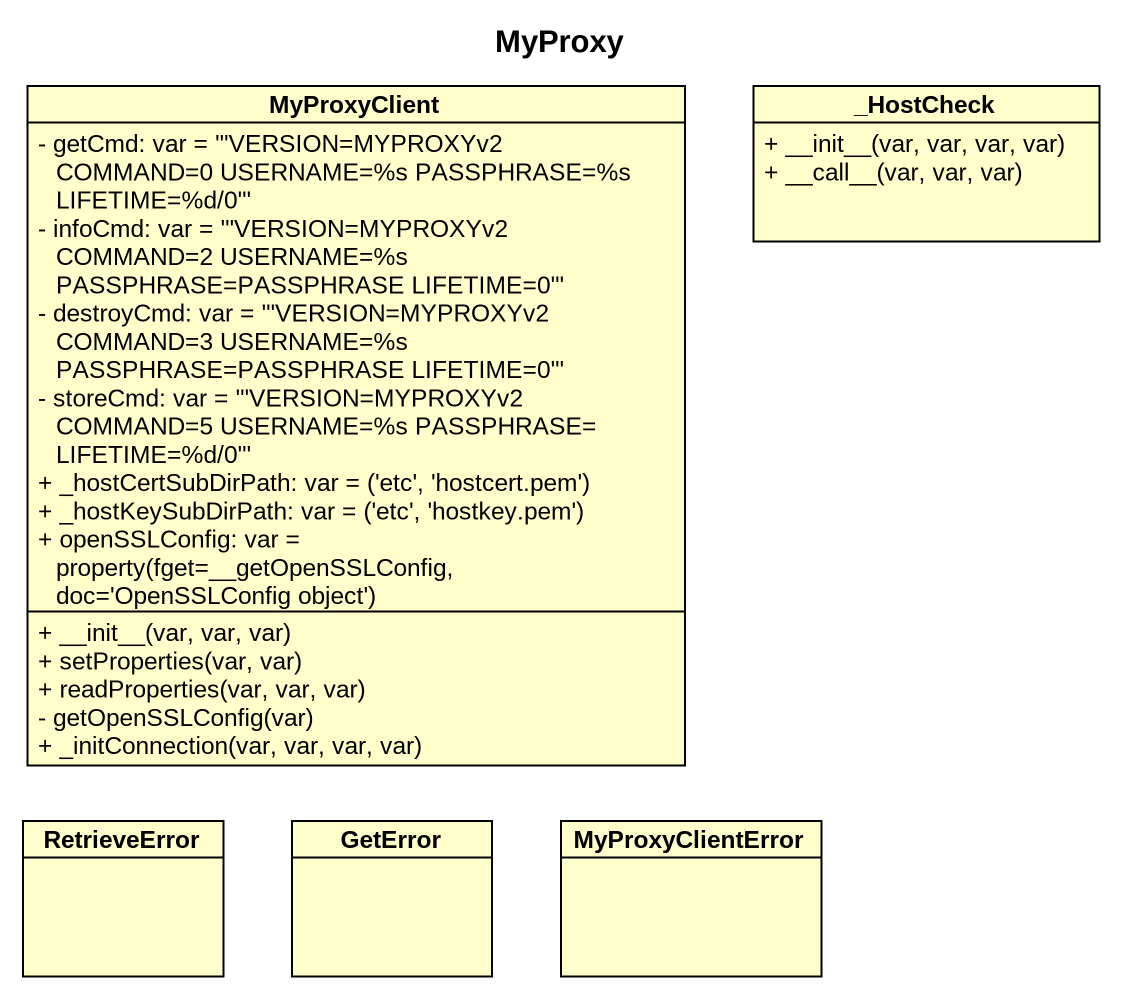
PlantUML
@startuml
title MyProxy
hide circle
hide empty members
skinparam classAttributeIconSize 0
class MyProxyClient {
  - getCmd: var = '''VERSION=MYPROXYv2 COMMAND=0 USERNAME=%s PASSPHRASE=%s LIFETIME=%d/0'''
  - infoCmd: var = '''VERSION=MYPROXYv2 COMMAND=2 USERNAME=%s PASSPHRASE=PASSPHRASE LIFETIME=0'''
  - destroyCmd: var = '''VERSION=MYPROXYv2 COMMAND=3 USERNAME=%s PASSPHRASE=PASSPHRASE LIFETIME=0'''
  - storeCmd: var = '''VERSION=MYPROXYv2 COMMAND=5 USERNAME=%s PASSPHRASE= LIFETIME=%d/0'''
  {field} + _hostCertSubDirPath: var = ('etc', 'hostcert.pem')
  {field} + _hostKeySubDirPath: var = ('etc', 'hostkey.pem')
  {field} + openSSLConfig: var = property(fget=__getOpenSSLConfig, doc='OpenSSLConfig object')
  + ~__init~__(var, var, var)
  + setProperties(var, var)
  + readProperties(var, var, var)
  - getOpenSSLConfig(var)
  + _initConnection(var, var, var, var)
}
class "_HostCheck" as HostCheck {
  + ~__init~__(var, var, var, var)
  + ~__call~__(var, var, var)
}
class RetrieveError
class GetError
class MyProxyClientError
@enduml
